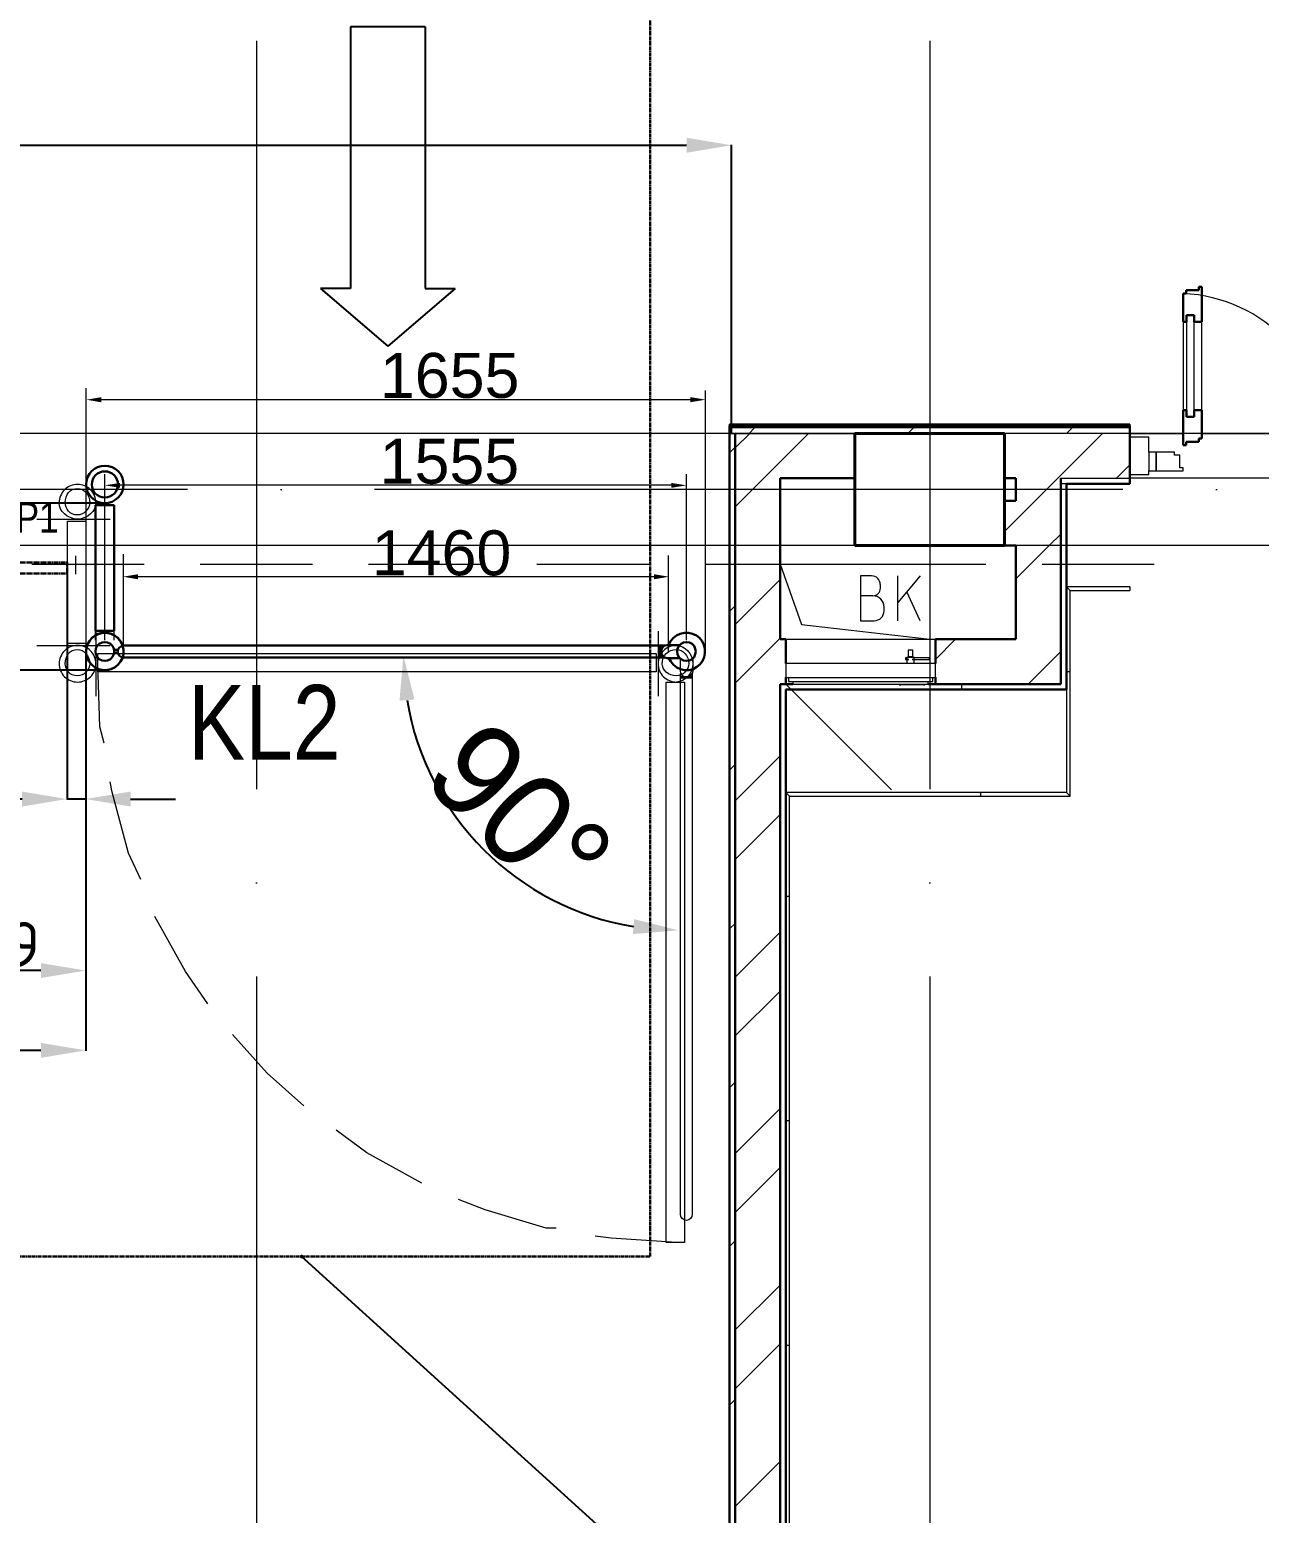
# Model space of a CAD drawing. Header units: millimetres. Extents: x -695119 to 412940, y -249585 to 622758.
# Drawn here: x 13936 to 17223, y 64449 to 68414 of the extents above; entities that cross this region are included whole.
import ezdxf
from ezdxf import colors
from ezdxf.entities.mleader import LeaderData, LeaderLine
from ezdxf.math import Vec2, Vec3

# ---------------------------------------------------------------- set-up
doc = ezdxf.new("R2010")
doc.units = ezdxf.units.MM
for name, pattern in [('ADSK_Линия сетки', [25, 20, -2.5, 0, -2.5]), ('ADSK_Сверху', [450, 300, -150]), ('ADSK_Штриховая_ш3 п1_5', [4.5, 3, -1.5]), ('DASH', [0.75, 0.5, -0.25]), ('DASHED', [19.05, 12.7, -6.35]), ('план Новый корпус (не печатать) 2$0$( Hidden )', [0.375, 0.25, -0.125])]:
    doc.linetypes.add(name, pattern=pattern)
doc.layers.add('_19D-Телекоммуникационные шкафы', color=7, linetype='Continuous')
doc.layers.add('PDF _Текст', color=7, linetype='Continuous')
for name, color, linetype, lineweight in [('PDF _Геометрия', 8, 'Continuous', 9), ('АПС', 255, 'Continuous', 30), ('Витраж', 252, 'Continuous', 9), ('Двери', 8, 'Continuous', 9), ('Линии', 7, 'Continuous', 9), ('Несущие колонны', 252, 'Continuous', 18), ('Оборудование', 8, 'Continuous', 18), ('Ограждение', 8, 'Continuous', 9), ('Оси', 252, 'Continuous', 9), ('Перекрытие', 252, 'Continuous', 18), ('СОУЭ', 116, 'DASHED', 30), ('Стены наружные', 252, 'Continuous', 18), ('Стены штриховка', 7, 'Continuous', 9), ('ТХ Текст', 251, 'Continuous', 0), ('Чертеж', 7, 'Continuous', 30)]:
    doc.layers.add(name, color=color, linetype=linetype, lineweight=lineweight)
doc.layers.add('PDF _Сплошная заливка', color=7, linetype='Continuous', true_color=0xffffff)
doc.layers.add('Двери открывание', color=7, linetype='Continuous', lineweight=9, true_color=0xc0c0c0)
doc.styles.add('Arial Narrow МОЙ', font='ARIALN.TTF', dxfattribs={"height": 2.5})
doc.styles.add('Mipgost_5', font='', dxfattribs={"height": 250})
doc.styles.add('PDF Arial', font='arial.ttf')
doc.styles.get("Standard").update_dxf_attribs({"font": ''})
doc.styles.get('Mipgost_5').set_extended_font_data('Mipgost')
doc.styles.get('Standard').set_extended_font_data('GOST type B')
doc.dimstyles.new('ISO-25', dxfattribs={"dimtxt": 2.5, "dimasz": 2.5, "dimexe": 1.25, "dimexo": 0.625, "dimtad": 1, "dimtxsty": 'Standard', "dimcen": 2.5, "dimadec": 0, "dimazin": 0, "dimtfac": 1, "dimtmove": 0, "dimatfit": 3, "dimfxl": 1, "dimarcsym": 0})
doc.dimstyles.new('ISO-25$0', dxfattribs={"dimtxt": 1.4, "dimasz": 1.2, "dimexe": 1.25, "dimexo": 0.2, "dimgap": 0.2, "dimtad": 1, "dimdec": 1, "dimtxsty": 'Standard', "dimcen": 2.5, "dimadec": 0, "dimazin": 0, "dimtfac": 1, "dimtdec": 1, "dimtmove": 0, "dimatfit": 3, "dimfxl": 1, "dimarcsym": 0})
pattern_1 = [(0, (-32121.8, 98), (0, 600), []), (90, (-32121.8, 98), (-600, 4e-14), [])]

# ---------------------------------------------------------------- blocks, each defined once
blk = doc.blocks.new('1 этаж')
at = {"layer": 'Ограждение', "true_color": 0x636466}
h = blk.add_hatch(dxfattribs=at)
h.set_pattern_fill('FP_26', color=251, style=0, pattern_type=2)
h.set_pattern_definition(pattern_1)
h.paths.add_polyline_path([(-29142.8, -13821.7), (-28072.8, -13821.7), (-28072.8, -13816.7), (-29142.8, -13816.7)])
h = blk.add_hatch(dxfattribs=at)
h.set_pattern_fill('FP_25', color=251, style=0, pattern_type=2)
h.set_pattern_definition(pattern_1)
h.paths.add_polyline_path([(-28232.8, -14811.7), (-28232.8, -14261.7), (-28242.8, -14251.7), (-28242.8, -14801.7)])
h = blk.add_hatch(dxfattribs=at)
h.set_pattern_fill('FP_25', color=251, style=0, pattern_type=2)
h.set_pattern_definition(pattern_1)
h.paths.add_polyline_path([(-28982.8, -14811.7), (-28232.8, -14811.7), (-28242.8, -14801.7), (-28992.8, -14801.7)])
h = blk.add_hatch(dxfattribs=at)
h.set_pattern_fill('FP_25', color=251, style=0, pattern_type=2)
h.set_pattern_definition(pattern_1)
h.paths.add_polyline_path([(-28992.8, -20141.7), (-28982.8, -20141.7), (-28982.8, -20041.7), (-28992.8, -20041.7)])
h.paths.add_polyline_path([(-28992.8, -19961.7), (-28982.8, -19961.7), (-28982.8, -14811.7), (-28992.8, -14801.7), (-28992.8, -19850.1)])
at = {"color": 251, "lineweight": 18, "true_color": 0x636466}
for p, q in [((-29007.8, -14191.7), (-28950.3, -14352.9)), ((-29007.8, -14191.7), (-28607.8, -14191.7)), ((-28607.8, -14191.7), (-28607.8, -14391.7)), ((-28763.4, -14222.5), (-28793.4, -14222.5)), ((-28793.4, -14222.5), (-28793.4, -14342.5)), ((-28633.4, -14222.5), (-28693.4, -14294)), ((-28693.4, -14342.5), (-28693.4, -14222.5)), ((-28740, -14255.8), (-28740, -14245.8)), ((-28633.4, -14342.5), (-28669.3, -14265.3)), ((-28760, -14275.8), (-28793.4, -14275.8)), ((-28730, -14315.8), (-28730, -14305.8)), ((-28950.3, -14352.9), (-28607.8, -14391.7)), ((-28793.4, -14342.5), (-28756.7, -14342.5))]:
    blk.add_line(p, q, dxfattribs=at)
for centre, radius, start, end in [((-28763.4, -14245.8), 23.3, 0, 90), ((-28760, -14255.8), 20, 270, 0), ((-28760, -14305.8), 30, 0, 90), ((-28756.7, -14315.8), 26.7, 270, 0)]:
    blk.add_arc(centre, radius, start, end, dxfattribs=at)
at = {"layer": 'PDF _Геометрия', "color": 251, "true_color": 0x636466}
for p, q in [((-30994.6, -14070.7), (-30798.5, -14070.7)), ((-30891.1, -14168.7), (-30891.1, -14217.7)), ((-30836.6, -14348.4), (-30836.6, -14544.4)), ((-29333.8, -14370.2), (-29333.8, -14544.4)), ((-30994.6, -14408.3), (-30798.5, -14408.3))]:
    blk.add_line(p, q, dxfattribs=at)
at = {"layer": 'PDF _Геометрия', "color": 251, "true_color": 0x636466, "flags": 128}
for points in [[(-30863.9, -14402.9), (-30912.9, -14402.9), (-30912.9, -14076.2), (-30863.9, -14076.2), (-30863.9, -14402.9)], [(-30831.2, -14430.1), (-29339.2, -14430.1), (-29339.2, -14479.1), (-30831.2, -14479.1), (-30831.2, -14430.1)], [(-30814.9, -14669.7), (-30825.8, -14626.1), (-30831.2, -14457.3)], [(-29263, -14506.3), (-29263, -16003.8), (-29312, -16003.8), (-29312, -14506.3), (-29263, -14506.3)], [(-30716.9, -15034.5), (-30749.5, -14963.7), (-30793.1, -14800.4), (-30798.5, -14773.1)], [(-30537.2, -15366.7), (-30597.1, -15279.5), (-30678.7, -15132.5)], [(-30281.2, -15638.9), (-30379.2, -15551.8), (-30471.8, -15448.3)], [(-29965.4, -15845.8), (-30112.4, -15764.2), (-30194.1, -15704.3)], [(-29606, -15965.6), (-29633.3, -15965.6), (-29796.6, -15916.6), (-29867.4, -15889.4)], [(-29284.8, -16003.8), (-29459, -15992.9), (-29502.6, -15987.4)]]:
    blk.add_lwpolyline(points, dxfattribs=at)
at = {"layer": 'PDF _Геометрия', "color": 251, "true_color": 0x636466}
for centre, start, end in [((-30885.9, -14026.9), 89.7603, 180.2397), ((-30885.9, -14026.9), 89.7603, 180.2397), ((-30885.4, -14026.9), 359.7603, 90.2397), ((-30885.4, -14026.9), 359.7603, 90.2397), ((-30885.9, -14457.1), 89.7603, 180.2397), ((-30885.9, -14457.1), 89.7603, 180.2397), ((-30885.4, -14457.1), 359.7603, 90.2397), ((-30885.4, -14457.1), 359.7603, 90.2397), ((-29285, -14457.1), 89.7603, 180.2397), ((-30885.9, -14457.5), 179.7603, 270.2397), ((-30885.9, -14457.5), 179.7603, 270.2397), ((-30885.4, -14457.5), 269.7603, 0.2397), ((-30885.4, -14457.5), 269.7603, 0.2397), ((-29285, -14457.5), 179.7603, 270.2397)]:
    blk.add_arc(centre, 48.8, start, end, dxfattribs=at)
for points in [[(-30918.3, -14027.1), (-30918.3, -14005.4), (-30907.4, -13989), (-30885.7, -13989)], [(-30918.3, -14027.1), (-30918.3, -14005.4), (-30907.4, -13989), (-30885.7, -13989)], [(-30885.7, -13989), (-30869.3, -13989), (-30853, -14005.4), (-30853, -14027.1)], [(-30885.7, -13989), (-30869.3, -13989), (-30853, -14005.4), (-30853, -14027.1)], [(-30885.7, -14070.7), (-30912.9, -14070.7), (-30934.7, -14048.9), (-30934.7, -14027.1)], [(-30885.7, -14070.7), (-30912.9, -14070.7), (-30934.7, -14048.9), (-30934.7, -14027.1)], [(-30885.7, -14059.8), (-30907.4, -14059.8), (-30918.3, -14043.5), (-30918.3, -14027.1)], [(-30885.7, -14059.8), (-30907.4, -14059.8), (-30918.3, -14043.5), (-30918.3, -14027.1)], [(-30836.6, -14027.1), (-30836.6, -14048.9), (-30858.4, -14070.7), (-30885.7, -14070.7)], [(-30853, -14027.1), (-30853, -14043.5), (-30869.3, -14059.8), (-30885.7, -14059.8)], [(-30836.6, -14027.1), (-30836.6, -14048.9), (-30858.4, -14070.7), (-30885.7, -14070.7)], [(-30853, -14027.1), (-30853, -14043.5), (-30869.3, -14059.8), (-30885.7, -14059.8)], [(-30918.3, -14457.3), (-30918.3, -14435.5), (-30907.4, -14419.2), (-30885.7, -14419.2)], [(-30918.3, -14457.3), (-30918.3, -14435.5), (-30907.4, -14419.2), (-30885.7, -14419.2)], [(-30885.7, -14419.2), (-30869.3, -14419.2), (-30853, -14435.5), (-30853, -14457.3)], [(-30885.7, -14419.2), (-30869.3, -14419.2), (-30853, -14435.5), (-30853, -14457.3)], [(-29322.9, -14457.3), (-29322.9, -14435.5), (-29306.5, -14419.2), (-29284.8, -14419.2)], [(-29284.8, -14408.3), (-29263, -14408.3), (-29241.2, -14430.1), (-29241.2, -14457.3)], [(-29284.8, -14419.2), (-29268.4, -14419.2), (-29252.1, -14435.5), (-29252.1, -14457.3)], [(-30885.7, -14490), (-30907.4, -14490), (-30918.3, -14473.7), (-30918.3, -14457.3)], [(-30885.7, -14490), (-30907.4, -14490), (-30918.3, -14473.7), (-30918.3, -14457.3)], [(-30853, -14457.3), (-30853, -14473.7), (-30869.3, -14490), (-30885.7, -14490)], [(-30853, -14457.3), (-30853, -14473.7), (-30869.3, -14490), (-30885.7, -14490)], [(-29284.8, -14490), (-29306.5, -14490), (-29322.9, -14473.7), (-29322.9, -14457.3)], [(-29241.2, -14457.3), (-29241.2, -14484.5), (-29263, -14506.3), (-29284.8, -14506.3)], [(-29252.1, -14457.3), (-29252.1, -14473.7), (-29268.4, -14490), (-29284.8, -14490)]]:
    blk.add_open_spline(points, degree=3, dxfattribs=at)
at = {"layer": 'Витраж', "color": 251, "lineweight": 18, "true_color": 0x636466, "extrusion": (0, 0, -1)}
for p, q in [((-28022.8, -13851.7), (-28072.8, -13851.7)), ((-28072.8, -13851.7), (-28072.8, -13951.7)), ((-28022.8, -13891.7), (-28022.8, -13851.7)), ((-28072.8, -13951.7), (-28022.8, -13951.7)), ((-28022.8, -13951.7), (-28022.8, -13941.7))]:
    blk.add_line(p, q, dxfattribs=at)
at = {"layer": 'Двери', "color": 251, "lineweight": 30, "true_color": 0x636466}
for p, q in [((-27922.8, -13467.7), (-27930.8, -13467.7)), ((-27930.8, -13467.7), (-27930.8, -13543.7)), ((-27888.8, -13458.7), (-27922.8, -13458.7)), ((-27922.8, -13458.7), (-27922.8, -13467.7)), ((-27880.8, -13449.7), (-27888.8, -13449.7)), ((-27888.8, -13449.7), (-27888.8, -13458.7)), ((-27880.8, -13543.7), (-27880.8, -13449.7)), ((-27921.8, -13543.7), (-27930.8, -13543.7)), ((-27921.8, -13525.7), (-27921.8, -13543.7)), ((-27900.8, -13525.7), (-27921.8, -13525.7)), ((-27900.8, -13543.7), (-27900.8, -13525.7)), ((-27880.8, -13543.7), (-27900.8, -13543.7)), ((-27930.8, -13779.7), (-27930.8, -13873.7)), ((-27921.8, -13779.7), (-27930.8, -13779.7)), ((-27921.8, -13797.7), (-27921.8, -13779.7)), ((-27900.8, -13797.7), (-27921.8, -13797.7)), ((-27900.8, -13779.7), (-27900.8, -13797.7)), ((-27880.8, -13779.7), (-27900.8, -13779.7)), ((-27880.8, -13855.7), (-27880.8, -13779.7)), ((-27930.8, -13873.7), (-27922.8, -13873.7)), ((-27922.8, -13873.7), (-27922.8, -13864.7)), ((-27922.8, -13864.7), (-27888.8, -13864.7)), ((-27888.8, -13864.7), (-27888.8, -13855.7)), ((-27888.8, -13855.7), (-27880.8, -13855.7))]:
    blk.add_line(p, q, dxfattribs=at)
at = {"layer": 'Двери', "color": 251, "true_color": 0x636466}
for p, q in [((-27930.8, -13543.7), (-27930.8, -13779.7)), ((-27921.8, -13525.7), (-27921.8, -13797.7)), ((-27900.8, -13525.7), (-27921.8, -13525.7)), ((-27900.8, -13797.7), (-27900.8, -13525.7)), ((-27880.8, -13779.7), (-27880.8, -13543.7)), ((-27921.8, -13797.7), (-27900.8, -13797.7)), ((-28022.8, -13891.7), (-28022.8, -13941.7)), ((-28002.8, -13891.7), (-28022.8, -13891.7)), ((-28002.8, -13941.7), (-28002.8, -13891.7)), ((-27953.8, -13891.7), (-28002.8, -13891.7)), ((-28002.8, -13891.7), (-28002.8, -13941.7)), ((-27953.8, -13899.7), (-27953.8, -13891.7)), ((-27939.8, -13899.7), (-27953.8, -13899.7)), ((-27939.8, -13933.7), (-27939.8, -13899.7)), ((-28022.8, -13941.7), (-28002.8, -13941.7)), ((-28002.8, -13941.7), (-27930.8, -13941.7)), ((-27930.8, -13933.7), (-27939.8, -13933.7)), ((-27930.8, -13941.7), (-27930.8, -13933.7))]:
    blk.add_line(p, q, dxfattribs=at)
at = {"layer": 'Двери открывание', "color": 251, "true_color": 0x636466}
blk.add_arc((-27948.8, -13873.7), 406, 0, 87.459, dxfattribs=at)
at = {"layer": 'Линии', "color": 251, "linetype": 'ADSK_Сверху', "ltscale": 100, "true_color": 0x636466}
for p, q in [((-15052.8, -13841.7), (-48262.8, -13841.7)), ((-15052.8, -14141.7), (-48262.8, -14141.7))]:
    blk.add_line(p, q, dxfattribs=at)
at = {"layer": 'Линии', "color": 251, "linetype": 'ADSK_Штриховая_ш3 п1_5', "ltscale": 100, "true_color": 0x636466}
blk.add_line((-40457.8, -14191.7), (-27897.8, -14191.7), dxfattribs=at)
at = {"layer": 'Несущие колонны', "color": 251, "lineweight": 40, "true_color": 0x636466}
for p, q in [((-28807.8, -13841.7), (-28407.8, -13841.7)), ((-28807.8, -14141.7), (-28807.8, -13841.7)), ((-28407.8, -13841.7), (-28807.8, -13841.7)), ((-28407.8, -13841.7), (-28407.8, -14141.7)), ((-28807.8, -13961.7), (-28807.8, -14141.7)), ((-28407.8, -14141.7), (-28407.8, -13961.7)), ((-28407.8, -14141.7), (-28807.8, -14141.7)), ((-28807.8, -14141.7), (-28407.8, -14141.7))]:
    blk.add_line(p, q, dxfattribs=at)
at = {"layer": 'Несущие колонны', "color": 251, "true_color": 0x636466}
for p, q in [((-28807.8, -13841.7), (-28807.8, -13961.7)), ((-28407.8, -13961.7), (-28407.8, -13841.7))]:
    blk.add_line(p, q, dxfattribs=at)
at = {"layer": 'Оборудование', "color": 251, "true_color": 0x636466}
for p, q in [((-28665.4, -14421.4), (-28665.4, -14438.9)), ((-28653.2, -14421.4), (-28665.4, -14421.4)), ((-28653.2, -14438.9), (-28653.2, -14421.4)), ((-28992.8, -14456.7), (-28992.8, -14493.1)), ((-28592.8, -14456.7), (-28992.8, -14456.7)), ((-28664.1, -14441.4), (-28672.4, -14441.4)), ((-28672.4, -14441.4), (-28672.4, -14446.4)), ((-28672.4, -14446.4), (-28664.1, -14446.4)), ((-28669, -14440.8), (-28669, -14456.7)), ((-28649.7, -14440.8), (-28669, -14440.8)), ((-28665.4, -14438.9), (-28667.4, -14440.8)), ((-28653.2, -14438.9), (-28665.4, -14438.9)), ((-28608.7, -14441.4), (-28654.5, -14441.4)), ((-28654.5, -14446.4), (-28608.7, -14446.4)), ((-28651.2, -14440.8), (-28653.2, -14438.9)), ((-28649.7, -14456.7), (-28649.7, -14440.8)), ((-28608.7, -14446.4), (-28608.7, -14441.4)), ((-28592.8, -14493.1), (-28592.8, -14456.7)), ((-28992.8, -14511.7), (-28710, -14794.6)), ((-28991.9, -14494), (-28593.7, -14494)), ((-28985.8, -14494), (-28985.8, -14503.8)), ((-28984.8, -14504.7), (-28600.8, -14504.7)), ((-28973.8, -14506.3), (-28973.8, -14511.7)), ((-28973.8, -14511.7), (-28611.8, -14511.7)), ((-28689.3, -14511.7), (-28689.3, -14513.7)), ((-28620.8, -14513.7), (-28620.8, -14511.7)), ((-28611.8, -14511.7), (-28611.8, -14506.3)), ((-28599.8, -14503.8), (-28599.8, -14494)), ((-28689.3, -14513.7), (-28685.3, -14513.7)), ((-28624.8, -14513.7), (-28685.3, -14513.7)), ((-28624.8, -14513.7), (-28620.8, -14513.7))]:
    blk.add_line(p, q, dxfattribs=at)
for points, knots in [([(-28992.8, -14493.1), (-28992.8, -14493.2), (-28992.8, -14493.4), (-28992.7, -14493.6), (-28992.5, -14493.8), (-28992.4, -14493.9), (-28992.2, -14494), (-28992.1, -14494), (-28992, -14494), (-28991.9, -14494)], [-1, -1, -1, -1, -0.833333, -0.666667, -0.5, -0.333333, -0.25, -0.166667, 0, 0, 0, 0]), ([(-28985.8, -14503.8), (-28985.8, -14503.9), (-28985.8, -14504), (-28985.7, -14504.2), (-28985.6, -14504.4), (-28985.4, -14504.5), (-28985.3, -14504.6), (-28985.2, -14504.7), (-28985.1, -14504.7), (-28984.9, -14504.7), (-28984.8, -14504.7)], [-1, -1, -1, -1, -0.833333, -0.666667, -0.541667, -0.416667, -0.333333, -0.25, -0.166667, 0, 0, 0, 0]), ([(-28975.3, -14504.7), (-28975.2, -14504.7), (-28975, -14504.8), (-28974.7, -14504.8), (-28974.6, -14504.9), (-28974.4, -14505), (-28974.2, -14505.2), (-28974.1, -14505.3), (-28974, -14505.5), (-28973.9, -14505.7), (-28973.8, -14505.9), (-28973.8, -14506.1), (-28973.8, -14506.3)], [-1, -1, -1, -1, -0.833333, -0.75, -0.666667, -0.583333, -0.5, -0.416667, -0.333333, -0.25, -0.166667, 0, 0, 0, 0]), ([(-28611.8, -14506.3), (-28611.8, -14506.1), (-28611.8, -14505.9), (-28611.7, -14505.7), (-28611.6, -14505.5), (-28611.5, -14505.3), (-28611.4, -14505.2), (-28611.2, -14505), (-28611, -14504.9), (-28610.9, -14504.8), (-28610.6, -14504.8), (-28610.4, -14504.7), (-28610.3, -14504.7)], [0, 0, 0, 0, 0.166667, 0.25, 0.333333, 0.416667, 0.5, 0.583333, 0.666667, 0.75, 0.833333, 1, 1, 1, 1]), ([(-28600.8, -14504.7), (-28600.7, -14504.7), (-28600.5, -14504.7), (-28600.4, -14504.7), (-28600.3, -14504.6), (-28600.2, -14504.5), (-28600, -14504.4), (-28599.9, -14504.2), (-28599.8, -14504), (-28599.8, -14503.9), (-28599.8, -14503.8)], [0, 0, 0, 0, 0.166667, 0.25, 0.333333, 0.416667, 0.541667, 0.666667, 0.833333, 1, 1, 1, 1]), ([(-28593.7, -14494), (-28593.6, -14494), (-28593.5, -14494), (-28593.4, -14494), (-28593.2, -14493.9), (-28593.1, -14493.8), (-28592.9, -14493.6), (-28592.8, -14493.4), (-28592.8, -14493.2), (-28592.8, -14493.1)], [0, 0, 0, 0, 0.166667, 0.25, 0.333333, 0.5, 0.666667, 0.833333, 1, 1, 1, 1])]:
    blk.add_open_spline(points, degree=3, knots=knots, dxfattribs=at)
at = {"layer": 'Ограждение', "color": 251, "true_color": 0x636466}
for p, q in [((-29142.8, -13821.7), (-29142.8, -13816.7)), ((-28072.8, -13816.7), (-29142.8, -13816.7)), ((-28072.8, -13816.7), (-28072.8, -13821.7)), ((-28072.8, -14251.7), (-28242.8, -14251.7)), ((-28242.8, -14251.7), (-28232.8, -14261.7)), ((-28232.8, -14261.7), (-28072.8, -14261.7)), ((-28232.8, -14811.7), (-28232.8, -14261.7)), ((-28072.8, -14251.7), (-28072.8, -14261.7)), ((-28242.8, -14526.7), (-28242.8, -14801.7)), ((-28242.8, -14801.7), (-28992.8, -14801.7)), ((-28992.8, -14801.7), (-28982.8, -14811.7)), ((-28982.8, -14811.7), (-28232.8, -14811.7)), ((-28982.8, -19961.7), (-28982.8, -14811.7)), ((-28242.8, -14801.7), (-28232.8, -14811.7))]:
    blk.add_line(p, q, dxfattribs=at)
at = {"layer": 'Оси', "color": 251, "linetype": 'ADSK_Линия сетки', "ltscale": 100, "true_color": 0x636466}
for p, q in [((-30407.8, 32208.9), (-30407.8, -33767.9)), ((-28607.8, 32208.9), (-28607.8, -33767.9)), ((4409.5, -13991.7), (-72530.1, -13991.7))]:
    blk.add_line(p, q, dxfattribs=at)
at = {"layer": 'Перекрытие', "color": 251, "ltscale": 100, "true_color": 0x636466}
for p, q in [((-29007.8, -14191.7), (-28607.8, -14191.7)), ((-28607.8, -14191.7), (-28607.8, -14391.7))]:
    blk.add_line(p, q, dxfattribs=at)
at = {"layer": 'Стены наружные', "color": 251, "lineweight": 30, "true_color": 0x636466}
for p, q in [((-29142.8, -13821.7), (-29142.8, -20126.7)), ((-28072.8, -13821.7), (-29142.8, -13821.7)), ((-28072.8, -13976.7), (-28072.8, -13821.7)), ((-29127.8, -20141.7), (-29127.8, -13841.7)), ((-28807.8, -13841.7), (-28407.8, -13841.7)), ((-29007.8, -13961.7), (-28807.8, -13961.7)), ((-29007.8, -14391.7), (-29007.8, -13961.7)), ((-28407.8, -13961.7), (-28377.8, -13961.7)), ((-28377.8, -13961.7), (-28377.8, -14021.7)), ((-28257.8, -13961.7), (-28257.8, -14511.7)), ((-28242.8, -13976.7), (-28072.8, -13976.7)), ((-28242.8, -14526.7), (-28242.8, -13976.7)), ((-28377.8, -14021.7), (-28407.8, -14021.7)), ((-28407.8, -14021.7), (-28407.8, -14141.7)), ((-28407.8, -14141.7), (-28377.8, -14141.7)), ((-28377.8, -14141.7), (-28377.8, -14391.7)), ((-28992.8, -14391.7), (-29007.8, -14391.7)), ((-28992.8, -14456.7), (-28992.8, -14391.7)), ((-28377.8, -14391.7), (-28592.8, -14391.7)), ((-28592.8, -14391.7), (-28592.8, -14456.7)), ((-29007.8, -19966.7), (-29007.8, -14511.7)), ((-28973.8, -14511.7), (-29007.8, -14511.7)), ((-28992.8, -14511.7), (-28992.8, -14493.4)), ((-28257.8, -14511.7), (-28611.8, -14511.7)), ((-28592.8, -14493.4), (-28592.8, -14511.7)), ((-28992.8, -19961.7), (-28992.8, -14526.7)), ((-28992.8, -14526.7), (-28242.8, -14526.7))]:
    blk.add_line(p, q, dxfattribs=at)
at = {"layer": 'Стены наружные', "color": 251, "linetype": 'Continuous', "lineweight": 9, "true_color": 0x636466}
for p, q in [((-29142.8, -13822.8), (-29141.7, -13821.7)), ((-29091, -13841.7), (-29076, -13826.7)), ((-29076, -13826.7), (-29071, -13821.7)), ((-29005.3, -13826.7), (-29000.3, -13821.7)), ((-28934.6, -13826.7), (-28929.6, -13821.7)), ((-28863.9, -13826.7), (-28858.9, -13821.7)), ((-28793.1, -13826.7), (-28788.1, -13821.7)), ((-28722.4, -13826.7), (-28717.4, -13821.7)), ((-28666.7, -13841.7), (-28651.7, -13826.7)), ((-28651.7, -13826.7), (-28646.7, -13821.7)), ((-28581, -13826.7), (-28576, -13821.7)), ((-28510.3, -13826.7), (-28505.3, -13821.7)), ((-28439.6, -13826.7), (-28434.6, -13821.7)), ((-28368.9, -13826.7), (-28363.9, -13821.7)), ((-28298.2, -13826.7), (-28293.2, -13821.7)), ((-28242.5, -13841.7), (-28227.5, -13826.7)), ((-28227.5, -13826.7), (-28222.5, -13821.7)), ((-28156.8, -13826.7), (-28151.8, -13821.7)), ((-28086, -13826.7), (-28081, -13821.7)), ((-29127.8, -13880.7), (-29088.9, -13841.7)), ((-29051.7, -13961.7), (-28931.7, -13841.7)), ((-28265.9, -13961.7), (-28145.9, -13841.7)), ((-29142.8, -13893.5), (-29127.8, -13878.5)), ((-28108.8, -13961.7), (-28072.8, -13925.7)), ((-29127.8, -14037.8), (-29051.7, -13961.7)), ((-28325.9, -14021.7), (-28265.9, -13961.7)), ((-28407.8, -14103.6), (-28325.9, -14021.7)), ((-28288.8, -14141.7), (-28257.8, -14110.7)), ((-28377.8, -14230.7), (-28288.8, -14141.7)), ((-29127.8, -14352.1), (-29007.8, -14232.1)), ((-29142.8, -14317.8), (-29127.8, -14302.8)), ((-29127.8, -14509.3), (-29007.8, -14389.3)), ((-28592.8, -14445.7), (-28538.8, -14391.7)), ((-28344.5, -14511.7), (-28257.8, -14425.1)), ((-28521.8, -14526.7), (-28521.8, -14511.7)), ((-29127.8, -14823.6), (-29007.8, -14703.6)), ((-29142.8, -14742.1), (-29127.8, -14727.1)), ((-29127.8, -14980.7), (-29007.8, -14860.7)), ((-29142.8, -15166.3), (-29127.8, -15151.3)), ((-29127.8, -15295.1), (-29007.8, -15175.1)), ((-29127.8, -15452.2), (-29007.8, -15332.2)), ((-29142.8, -15590.6), (-29127.8, -15575.6)), ((-29127.8, -15766.5), (-29007.8, -15646.5)), ((-29127.8, -15923.7), (-29007.8, -15803.7)), ((-29142.8, -16014.9), (-29127.8, -15999.9)), ((-29127.8, -16238), (-29007.8, -16118)), ((-29127.8, -16395.1), (-29007.8, -16275.1)), ((-29142.8, -16439.1), (-29127.8, -16424.1)), ((-29127.8, -16709.4), (-29007.8, -16589.4))]:
    blk.add_line(p, q, dxfattribs=at)
at = {"layer": 'Стены наружные', "color": 251, "true_color": 0x636466}
for p, q in [((-28807.8, -13961.7), (-28807.8, -13841.7)), ((-28407.8, -13841.7), (-28407.8, -13961.7)), ((-28072.8, -13841.7), (-27930.8, -13841.7)), ((-27880.8, -13841.7), (-26664.8, -13841.7)), ((-23032.8, -13961.7), (-28072.8, -13961.7)), ((-28992.8, -14391.7), (-28592.8, -14391.7))]:
    blk.add_line(p, q, dxfattribs=at)
at = {"layer": 'Стены штриховка', "color": 251, "true_color": 0x636466}
for p, q in [((-28072.8, -13826.7), (-29142.8, -13826.7)), ((-29142.8, -13841.7), (-28807.8, -13841.7)), ((-28072.8, -13841.7), (-28407.8, -13841.7)), ((-28257.8, -13961.7), (-28072.8, -13961.7)), ((-28242.8, -13976.7), (-28257.8, -13976.7))]:
    blk.add_line(p, q, dxfattribs=at)
blk = doc.blocks.new('*D67')
at = {"color": 0, "linetype": 'ByBlock', "lineweight": -2, "transparency": 16777216}
for p, q in [((13798.9, 67148.7), (13798.9, 67573.7)), ((14137.1, 67148.7), (13797.6, 67148.7)), ((13798.9, 66822.3), (13798.9, 67028.7)), ((14137.1, 66702.3), (13797.6, 66702.3))]:
    blk.add_line(p, q, dxfattribs=at)
at = {"color": 0, "linetype": 'ByBlock', "transparency": 16777216}
for points in [[(13778.9, 67028.7), (13818.9, 67028.7), (13798.9, 67148.7)], [(13778.9, 66822.3), (13818.9, 66822.3), (13798.9, 66702.3)]]:
    blk.add_solid(points, dxfattribs=at)
at = {"layer": 'Defpoints', "color": 0, "linetype": 'ByBlock', "transparency": 16777216}
for p in [(14137.7, 67148.7), (13798.9, 66702.3), (14137.7, 66702.3)]:
    blk.add_point(p, dxfattribs=at)
at = {"color": 0, "linetype": 'ByBlock', "lineweight": 15, "transparency": 16777216, "insert": (13728.9, 67438.7), "char_height": 120, "attachment_point": 5, "rotation": 90}
blk.add_mtext('446', dxfattribs=at)
blk = doc.blocks.new('план Новый корпус (не печатать) 2$0$_Dot')
at = {"color": 251, "linetype": 'ByBlock', "lineweight": -2}
blk.add_line((-0.5, 0), (-1, 0), dxfattribs=at)
at = {"color": 251, "linetype": 'ByBlock', "const_width": 0.5}
blk.add_lwpolyline([(-0.25, 0, 1), (0.25, 0, 1)], format="xyb", close=True, dxfattribs=at)
blk = doc.blocks.new('кркеркуеркер')
for p, q in [((-100, 853.5), (100, 853.5)), ((-100, 853.5), (-100, 153.5)), ((100, 853.5), (100, 153.5)), ((-100, 153.5), (-180, 153.5)), ((-180, 153.5), (0, 0)), ((180, 153.5), (0, 0)), ((100, 153.5), (180, 153.5))]:
    blk.add_line(p, q)
blk = doc.blocks.new('*D59')
at = {"color": 0, "linetype": 'ByBlock', "lineweight": -2, "transparency": 16777216}
for p, q in [((13587.4, 66762.9), (13587.4, 65898.3)), ((14086.4, 66750.7), (14086.4, 65898.3)), ((13966.4, 65899.5), (13707.4, 65899.5))]:
    blk.add_line(p, q, dxfattribs=at)
at = {"color": 0, "linetype": 'ByBlock', "transparency": 16777216}
for points in [[(13707.4, 65919.5), (13707.4, 65879.5), (13587.4, 65899.5)], [(13966.4, 65919.5), (13966.4, 65879.5), (14086.4, 65899.5)]]:
    blk.add_solid(points, dxfattribs=at)
at = {"layer": 'Defpoints', "color": 0, "linetype": 'ByBlock', "transparency": 16777216}
for p in [(13587.4, 66763.6), (14086.4, 66751.3), (13587.4, 65899.5)]:
    blk.add_point(p, dxfattribs=at)
at = {"color": 0, "linetype": 'ByBlock', "lineweight": 15, "transparency": 16777216, "insert": (13836.9, 65969.5), "char_height": 120, "attachment_point": 5}
blk.add_mtext('499', dxfattribs=at)
blk = doc.blocks.new('*D61')
at = {"color": 0, "linetype": 'ByBlock', "lineweight": -2, "transparency": 16777216}
for p, q in [((13294.4, 66735.4), (13294.4, 65684.9)), ((14086.4, 65990.8), (14086.4, 65684.9)), ((13966.4, 65686.2), (13414.4, 65686.2))]:
    blk.add_line(p, q, dxfattribs=at)
at = {"color": 0, "linetype": 'ByBlock', "transparency": 16777216}
for points in [[(13414.4, 65706.2), (13414.4, 65666.2), (13294.4, 65686.2)], [(13966.4, 65706.2), (13966.4, 65666.2), (14086.4, 65686.2)]]:
    blk.add_solid(points, dxfattribs=at)
at = {"layer": 'Defpoints', "color": 0, "linetype": 'ByBlock', "transparency": 16777216}
for p in [(13294.4, 66736), (14086.4, 65991.4), (13294.4, 65686.2)]:
    blk.add_point(p, dxfattribs=at)
at = {"color": 0, "linetype": 'ByBlock', "lineweight": 15, "transparency": 16777216, "insert": (13690.4, 65756.2), "char_height": 120, "attachment_point": 5}
blk.add_mtext('792', dxfattribs=at)
blk = doc.blocks.new('*D63')
at = {"color": 0, "linetype": 'ByBlock', "lineweight": -2, "transparency": 16777216}
for p, q in [((14036.4, 66960.2), (14036.4, 66356.7)), ((14086.4, 66750.7), (14086.4, 66356.7)), ((13916.4, 66357.9), (13615.1, 66357.9)), ((14086.4, 66357.9), (14036.4, 66357.9)), ((14206.4, 66357.9), (14326.4, 66357.9))]:
    blk.add_line(p, q, dxfattribs=at)
at = {"color": 0, "linetype": 'ByBlock', "transparency": 16777216}
for points in [[(13916.4, 66377.9), (13916.4, 66337.9), (14036.4, 66357.9)], [(14206.4, 66377.9), (14206.4, 66337.9), (14086.4, 66357.9)]]:
    blk.add_solid(points, dxfattribs=at)
at = {"layer": 'Defpoints', "color": 0, "linetype": 'ByBlock', "transparency": 16777216}
for p in [(14036.4, 66960.9), (14086.4, 66751.3), (14036.4, 66357.9)]:
    blk.add_point(p, dxfattribs=at)
at = {"color": 0, "linetype": 'ByBlock', "lineweight": 15, "transparency": 16777216, "insert": (13696.4, 66427.9), "char_height": 120, "attachment_point": 5}
blk.add_mtext('50', dxfattribs=at)
blk = doc.blocks.new('*D65')
at = {"color": 0, "linetype": 'ByBlock', "lineweight": -2, "transparency": 16777216}
blk.add_arc((15670.1, 66742), 734.9, 189.366, 260.634, dxfattribs=at)
at = {"color": 0, "linetype": 'ByBlock', "transparency": 16777216}
for points in [[(14925, 66620.8), (14964.9, 66624.1), (14935.2, 66742)], [(15552.1, 66036.8), (15548.8, 65997), (15670.1, 66007.1)]]:
    blk.add_solid(points, dxfattribs=at)
at = {"layer": 'Defpoints', "color": 0, "linetype": 'ByBlock', "transparency": 16777216}
for p in [(14181.5, 66742), (15618.3, 66742), (15670.1, 66691), (15033.6, 66374.6), (15670.1, 65254.1)]:
    blk.add_point(p, dxfattribs=at)
at = {"color": 0, "linetype": 'ByBlock', "lineweight": 9, "transparency": 16777216, "insert": (15245.9, 66317.8), "char_height": 250, "attachment_point": 5, "rotation": 315, "style": 'Mipgost_5'}
blk.add_mtext('90°', dxfattribs=at)
blk = doc.blocks.new('*D1116')
at = {"layer": 'Defpoints', "color": 0, "transparency": 16777216}
for p in [(15812.3, 68105.3), (10442.3, 67335.2), (15812.3, 67335.2)]:
    blk.add_point(p, dxfattribs=at)
at = {"layer": 'PDF _Геометрия', "color": 0, "lineweight": -2, "transparency": 16777216}
for p, q in [((10442.3, 67335.8), (10442.3, 68106.5)), ((10562.3, 68105.3), (15692.3, 68105.3)), ((15812.3, 67335.8), (15812.3, 68106.5))]:
    blk.add_line(p, q, dxfattribs=at)
at = {"layer": 'PDF _Геометрия', "color": 0, "transparency": 16777216}
for points in [[(10562.3, 68125.3), (10562.3, 68085.3), (10442.3, 68105.3)], [(15692.3, 68125.3), (15692.3, 68085.3), (15812.3, 68105.3)]]:
    blk.add_solid(points, dxfattribs=at)
at = {"layer": 'PDF _Геометрия', "color": 0, "lineweight": 20, "transparency": 16777216, "insert": (13127.3, 68175.4), "char_height": 120, "attachment_point": 5}
blk.add_mtext('5370', dxfattribs=at)

msp = doc.modelspace()

# ---------------------------------------------------------------- hatches: boundary and pattern name
at = {"lineweight": 30}
for points in [[(14040.632, 66734.504), (14039.953, 66734.504), (14039.953, 66733.825), (14040.632, 66733.825)], [(14040.53, 66769.8), (14041.209, 66769.8), (14041.209, 66769.121), (14040.53, 66769.121)], [(14162.583, 66752.152), (14161.904, 66752.152), (14161.904, 66751.473), (14162.583, 66751.473)], [(14171.407, 66752.152), (14170.728, 66752.152), (14170.728, 66751.473), (14171.407, 66751.473)], [(14184.304, 66769.8), (14183.625, 66769.8), (14183.625, 66769.121), (14184.304, 66769.121)], [(14184.202, 66734.504), (14184.881, 66734.504), (14184.881, 66733.825), (14184.202, 66733.825)], [(15624.681, 66767.764), (15624.002, 66767.764), (15624.002, 66767.085), (15624.681, 66767.085)], [(15645.045, 66734.504), (15644.366, 66734.504), (15644.366, 66733.825), (15645.045, 66733.825)], [(15674.232, 66734.504), (15673.553, 66734.504), (15673.553, 66733.825), (15674.232, 66733.825)], [(15716.996, 66752.152), (15716.317, 66752.152), (15716.317, 66751.473), (15716.996, 66751.473)], [(15716.996, 66752.152), (15716.317, 66752.152), (15716.317, 66751.473), (15716.996, 66751.473)], [(15738.717, 66769.8), (15738.038, 66769.8), (15738.038, 66769.121), (15738.717, 66769.121)], [(14120.396, 66705.316), (14121.075, 66705.316), (14121.075, 66704.637), (14120.396, 66704.637)], [(14154.437, 66705.316), (14153.759, 66705.316), (14153.759, 66704.637), (14154.437, 66704.637)]]:
    msp.add_hatch(color=7, dxfattribs=at).paths.add_polyline_path(points)
at = {"lineweight": 9}
msp.add_hatch(color=7, dxfattribs=at).paths.add_polyline_path([(15676.453, 66685.143), (15676.453, 66684.464), (15677.131, 66684.464), (15677.131, 66685.143)])
at = {"layer": 'PDF _Сплошная заливка', "transparency": 33554559}
for points in [[(14127.88, 67418.354), (14127.88, 67431.93), (14087.79, 67425.142), (14087.79, 67425.142)], [(15702.699, 67432.039), (15702.699, 67418.464), (15742.79, 67425.252), (15742.79, 67425.252)], [(14177.516, 67189.677), (14177.516, 67202.574), (14137.425, 67196.465), (14137.425, 67196.465)], [(15651.705, 67202.574), (15651.705, 67189.677), (15691.838, 67196.465), (15691.838, 67196.465)], [(14226.025, 66945.266), (14226.025, 66958.841), (14185.935, 66952.053), (14185.935, 66952.053)], [(15605.142, 66958.841), (15605.142, 66945.266), (15645.275, 66952.053), (15645.275, 66952.053)]]:
    msp.add_hatch(color=7, dxfattribs=at).paths.add_polyline_path(points)

# ---------------------------------------------------------------- linework, layer by layer
at = {"color": 7, "lineweight": 30}
for p, q in [((14112.425, 67143.53), (14162.425, 67143.53)), ((14112.425, 66807.147), (14112.425, 67143.53)), ((14162.425, 67143.53), (14162.425, 66807.147)), ((14162.425, 66807.147), (14112.425, 66807.147))]:
    msp.add_line(p, q, dxfattribs=at)
for points in [[(14184.304, 66736.031), (14179.552, 66725.849), (14172.765, 66717.704), (14164.619, 66710.237), (14154.395, 66705.443), (14143.534, 66702.728), (14132.674, 66702.728), (14121.771, 66704.764), (14111.589, 66709.558), (14102.765, 66716.346), (14095.298, 66725.17), (14090.505, 66734.673), (14087.79, 66745.534), (14087.79, 66757.073), (14089.826, 66767.934), (14094.62, 66778.158), (14101.408, 66786.982), (14110.232, 66794.449), (14119.735, 66799.2), (14130.637, 66801.915), (14142.177, 66801.915), (14153.037, 66799.879), (14163.261, 66795.127), (14172.086, 66788.34), (14178.874, 66780.194), (14184.304, 66770.012), (14184.982, 66767.934)], [(14090.53, 66736.031), (14095.281, 66725.849), (14102.069, 66717.704), (14110.215, 66710.237), (14120.439, 66705.443), (14131.299, 66702.728), (14142.16, 66702.728), (14153.063, 66704.764), (14163.245, 66709.558), (14172.069, 66716.346), (14179.535, 66725.17), (14184.329, 66734.673), (14187.044, 66745.534), (14187.044, 66757.073), (14185.008, 66767.934), (14180.214, 66778.158), (14173.426, 66786.982), (14164.602, 66794.449), (14155.099, 66799.2), (14144.196, 66801.915), (14132.657, 66801.915), (14121.796, 66799.879), (14111.572, 66795.127), (14102.748, 66788.34), (14095.96, 66780.194), (14090.53, 66770.012), (14089.851, 66767.934)], [(15644.917, 66769.334), (15649.669, 66779.515), (15657.178, 66788.34), (15665.323, 66795.127), (15675.505, 66799.879), (15686.366, 66801.915), (15697.269, 66801.915), (15708.129, 66799.879), (15718.311, 66795.127), (15726.499, 66788.34), (15733.965, 66779.515), (15738.717, 66770.012), (15741.432, 66759.11), (15741.432, 66747.57), (15739.395, 66736.71), (15734.644, 66726.528), (15727.856, 66717.704), (15719.711, 66710.916), (15709.487, 66705.443), (15698.626, 66702.728), (15687.087, 66702.728), (15676.184, 66704.764), (15666.002, 66709.558), (15657.178, 66716.346), (15650.348, 66725.17), (15644.917, 66734.673)], [(14161.904, 66756.394), (14171.407, 66756.394)], [(14171.407, 66748.928), (14161.904, 66748.928)], [(15621.118, 66767.934), (15621.118, 66736.031)], [(15674.147, 66769.334), (15640.166, 66769.334), (15634.057, 66768.655), (15629.305, 66764.54), (15625.911, 66759.788), (15624.554, 66753.679), (15624.554, 66750.285), (15625.911, 66744.176), (15629.305, 66739.425), (15634.057, 66736.031), (15640.166, 66734.673), (15674.147, 66734.673)], [(15624.554, 66767.934), (15633.378, 66767.934)], [(15624.554, 66736.031), (15633.378, 66736.031)]]:
    msp.add_lwpolyline(points, dxfattribs=at)
for points in [[(14112.251, 66752.322), (14113.609, 66744.855), (14117.045, 66738.067), (14122.475, 66731.958), (14129.942, 66728.564), (14137.408, 66727.207), (14144.875, 66728.564), (14152.384, 66731.958), (14157.814, 66738.067), (14161.208, 66744.855), (14162.566, 66752.322), (14161.208, 66760.467), (14157.814, 66767.255), (14152.384, 66772.728), (14144.875, 66776.122), (14137.408, 66777.479), (14129.942, 66776.122), (14122.475, 66772.728), (14117.045, 66767.255), (14113.609, 66760.467)], [(14162.583, 66752.322), (14161.225, 66744.855), (14157.789, 66738.067), (14152.359, 66731.958), (14144.892, 66728.564), (14137.425, 66727.207), (14129.959, 66728.564), (14122.45, 66731.958), (14117.02, 66738.067), (14113.626, 66744.855), (14112.268, 66752.322), (14113.626, 66760.467), (14117.02, 66767.255), (14122.45, 66772.728), (14129.959, 66776.122), (14137.425, 66777.479), (14144.892, 66776.122), (14152.359, 66772.728), (14157.789, 66767.255), (14161.225, 66760.467)], [(15716.953, 66752.322), (15715.596, 66744.855), (15712.202, 66737.388), (15706.771, 66731.958), (15699.984, 66728.564), (15691.838, 66727.207), (15684.329, 66728.564), (15677.541, 66731.958), (15671.432, 66737.388), (15668.038, 66744.855), (15666.681, 66752.322), (15668.038, 66759.788), (15671.432, 66767.255), (15677.541, 66772.728), (15684.329, 66776.122), (15691.838, 66777.479), (15699.984, 66776.122), (15706.771, 66772.728), (15712.202, 66767.255), (15715.596, 66759.788)], [(15716.953, 66752.322), (15715.596, 66744.855), (15712.202, 66737.388), (15706.771, 66731.958), (15699.984, 66728.564), (15691.838, 66727.207), (15684.329, 66728.564), (15677.541, 66731.958), (15671.432, 66737.388), (15668.038, 66744.855), (15666.681, 66752.322), (15668.038, 66759.788), (15671.432, 66767.255), (15677.541, 66772.728), (15684.329, 66776.122), (15691.838, 66777.479), (15699.984, 66776.122), (15706.771, 66772.728), (15712.202, 66767.255), (15715.596, 66759.788)], [(15624.554, 66767.934), (14187.698, 66767.934), (14181.589, 66766.576), (14176.158, 66763.182), (14172.765, 66758.431), (14171.407, 66752.322), (14172.765, 66746.213), (14176.158, 66740.782), (14181.589, 66737.388), (14187.698, 66736.031), (15624.554, 66736.031)]]:
    msp.add_lwpolyline(points, close=True, dxfattribs=at)
at = {"color": 7, "lineweight": 9}
for points in [[(15674.883, 66734.609), (15674.883, 66700.627), (15675.562, 66694.518), (15679.677, 66689.767), (15684.428, 66686.373), (15690.537, 66685.015), (15693.931, 66685.015), (15700.04, 66686.373), (15704.792, 66689.767), (15708.186, 66694.518), (15709.543, 66700.627), (15709.543, 66734.609)], [(15676.283, 66685.015), (15676.283, 66693.839)], [(15676.283, 66681.579), (15708.186, 66681.579)], [(15708.186, 66685.015), (15708.186, 66693.839)]]:
    msp.add_lwpolyline(points, dxfattribs=at)
msp.add_lwpolyline([(15707.472, 66685.015), (15707.472, 65248.159), (15706.115, 65242.05), (15702.721, 65236.62), (15697.97, 65233.226), (15691.86, 65231.868), (15685.751, 65233.226), (15680.321, 65236.62), (15676.927, 65242.05), (15675.57, 65248.159), (15675.57, 66685.015)], close=True, dxfattribs=at)
at = {"color": 0, "linetype": 'ByBlock', "lineweight": 9}
msp.add_lwpolyline([(14085.701, 65910.993), (14085.701, 65688.444)], dxfattribs=at)
at = {"color": 7, "lineweight": 30}
for radius in [50, 35]:
    msp.add_circle((14137.425, 67198.722), radius, dxfattribs=at)
at = {"layer": 'PDF _Геометрия', "lineweight": 20}
for points in [[(14087.79, 66757.073), (14087.79, 67455.596)], [(15742.79, 66751.304), (15742.79, 67449.826)], [(15702.699, 67425.252), (14120.826, 67425.252)], [(14137.408, 66782.231), (14137.408, 67226.374)], [(14137.425, 66782.231), (14137.425, 67226.374)], [(15691.838, 66782.231), (15691.838, 67226.374)], [(15651.705, 67196.465), (14177.516, 67196.465)], [(14187.044, 66751.304), (14187.044, 67012.005)], [(14112.251, 66782.231), (14112.251, 66981.92)], [(14162.583, 66782.231), (14162.583, 66981.92)], [(15644.172, 66750.536), (15644.172, 67008.897)], [(15605.142, 66952.053), (14223.395, 66952.053)]]:
    msp.add_lwpolyline(points, dxfattribs=at)
at = {"layer": 'СОУЭ', "color": 6, "ltscale": 0.2}
msp.add_lwpolyline([(6173.372, 65135.021), (15594.956, 65135.021), (15594.956, 69315.738), (21079.608, 69315.738), (21079.608, 70753.249)], dxfattribs=at)
at = {"layer": 'Чертеж', "linetype": 'план Новый корпус (не печатать) 2$0$( Hidden )', "lineweight": 30, "ltscale": 10}
for p, q in [((13587.426, 66990.194), (14036.425, 66990.194)), ((14036.425, 66990.194), (14036.425, 66960.867)), ((13587.426, 66960.867), (14036.425, 66960.867))]:
    msp.add_line(p, q, dxfattribs=at)

# ---------------------------------------------------------------- block references
msp.add_blockref('1 этаж', (44950.089, 81176.937))
at = {"xscale": -1}
msp.add_blockref('кркеркуеркер', (14893.58, 67568.601), dxfattribs=at)

# ---------------------------------------------------------------- texts
at = {"lineweight": 15, "style": 'Arial Narrow МОЙ'}
msp.add_text('TР1', height=81.4625, rotation=360, dxfattribs=at).set_placement((13842.528, 67069.837))
at = {"layer": 'PDF _Текст', "char_height": 120, "attachment_point": 9, "style": 'PDF Arial'}
for s, insert in [('1655', (15245.472, 67428.415)), ('1555', (15244.794, 67199.204)), ('1460', (15223.753, 66954.235))]:
    msp.add_mtext(s, dxfattribs=dict(at, insert=insert))
at = {"layer": 'АПС', "color": 7, "lineweight": 25, "ltscale": 100, "style": 'Arial Narrow МОЙ'}
msp.add_text('KL2', height=200, dxfattribs=at).set_placement((14359.743, 66462.784))

# ---------------------------------------------------------------- dimensions: what is measured, and where the dimension line sits
at = {"color": 0, "linetype": 'ByBlock', "lineweight": 15}
dim = msp.add_linear_dim(base=(13798.863, 66702.339), p1=(14137.748, 67148.722), p2=(14137.708, 66702.339), angle=90, dimstyle='ISO-25$0', override={"dimtxt": 120, "dimasz": 120, "dimexo": 0.625, "dimgap": 10, "dimdec": 0, "dimtdec": 2}, dxfattribs=at)
dim.commit()
dim.dimension.update_dxf_attribs({"geometry": '*D67', "text_midpoint": (13798.863, 67438.722), "dimtype": 160})
dim = msp.add_linear_dim(base=(14036.425, 66357.909), p1=(14086.425, 66751.304), p2=(14036.425, 66960.867), dimstyle='ISO-25$0', override={"dimtxt": 120, "dimasz": 120, "dimexo": 0.625, "dimgap": 10, "dimdec": 0, "dimtdec": 2}, dxfattribs=at)
dim.commit()
dim.dimension.update_dxf_attribs({"geometry": '*D63', "text_midpoint": (13696.425, 66357.909), "dimtype": 160})
for base, p1, p2, picture, middle in [((13294.425, 65686.158), (14086.425, 65991.379), (13294.425, 66736.031), '*D61', (13690.425, 65756.158)), ((13587.426, 65899.539), (14086.425, 66751.304), (13587.426, 66763.573), '*D59', (13836.926, 65969.539))]:
    dim = msp.add_linear_dim(base=base, p1=p1, p2=p2, dimstyle='ISO-25$0', override={"dimtxt": 120, "dimasz": 120, "dimexo": 0.625, "dimgap": 10, "dimdec": 0, "dimtdec": 2}, dxfattribs=at)
    dim.commit()
    dim.dimension.update_dxf_attribs({"geometry": picture, "text_midpoint": middle})
at = {"color": 0, "linetype": 'ByBlock', "lineweight": 9}
dim = msp.add_angular_dim_2l(base=(15033.615, 66374.564), line1=((15670.063, 66691.002), (15670.063, 65254.146)), line2=((14181.478, 66742.018), (15618.334, 66742.018)), dimstyle='ISO-25', override={"dimtxt": 100, "dimasz": 120, "dimgap": 10, "dimdec": 0, "dimtxsty": 'Mipgost_5'}, dxfattribs=at)
dim.commit()
dim.dimension.update_dxf_attribs({"geometry": '*D65', "text_midpoint": (15245.865, 66317.819)})
at = {"layer": 'PDF _Геометрия', "lineweight": 20}
dim = msp.add_linear_dim(base=(15812.287, 68105.275), p1=(10442.287, 67335.206), p2=(15812.287, 67335.206), dimstyle='ISO-25$0', override={"dimtxt": 120, "dimasz": 120, "dimexo": 0.625, "dimgap": 10, "dimdec": 0, "dimtdec": 2}, dxfattribs=at)
dim.commit()
dim.dimension.update_dxf_attribs({"geometry": '*D1116', "text_midpoint": (13127.287, 68175.362)})

# ---------------------------------------------------------------- next in the draw order: leaders
at = {"layer": 'ТХ Текст', "color": 251, "ltscale": 100}
ml = msp.add_multileader_mtext('Standard', dxfattribs=at)
ml.set_content('\\A1;1 {\\A0;\\C256;КВПнг(А)-LSLTx-5е\\P\\pxt21;\\C251;К коммутатору ядра\\Pсегмента сети Wi-Fi МЭШ}', color=251, style='Mipgost_5')
ml.set_leader_properties(color=251)
ml.set_arrow_properties(name='план Новый корпус (не печатать) 2$0$_Dot')
ml.build(insert=Vec2(0, 0))
ml.multileader.update_dxf_attribs({"text_left_attachment_type": 6, "text_right_attachment_type": 6, "dogleg_length": 103.837, "arrow_head_size": 10})
ctx = ml.context
ctx.base_point, ctx.char_height, ctx.arrow_head_size, ctx.landing_gap_size, ctx.plane_origin = Vec3(16478.528, 63583.684), 250, 10, 0.09, Vec3(36029.524, 93301.611)
ctx.left_attachment, ctx.right_attachment = 6, 6
notes = []
notes.append((ctx, [(0, (1, 1, 0), (16374.691, 63583.684), (1, 0), 103.837, [(3, [(14663.287, 65135.021)], 0, [])])]))
ctx.mtext.insert, ctx.mtext.width, ctx.mtext.flow_direction = Vec3(16478.618, 63883.684), 5452.33495, 5
ctx.mtext.has_bg_fill, ctx.mtext.bg_color, ctx.mtext.bg_scale_factor, ctx.mtext.bg_transparency, ctx.mtext.use_window_bg_color = 1, -1027028792, 1.5, 0, 1
for ctx, leaders in notes:
    for number, flags, end, landing, length, lines in leaders:
        leader = LeaderData()
        leader.index, (leader.has_last_leader_line, leader.has_dogleg_vector, leader.attachment_direction) = number, flags
        leader.last_leader_point, leader.dogleg_vector, leader.dogleg_length = Vec3(end), Vec3(landing), length
        for number, points, colour, breaks in lines:
            line = LeaderLine()
            line.index, line.vertices, line.color, line.breaks = number, Vec3.list(points), colors.encode_raw_color(colour), breaks
            leader.lines.append(line)
        ctx.leaders.append(leader)

# ---------------------------------------------------------------- next in the draw order: linework, layer by layer
at = {"layer": '_19D-Телекоммуникационные шкафы', "color": 7, "linetype": 'DASH', "ltscale": 20}
msp.add_circle((11129.82, 65593.037), 8344.415, dxfattribs=at)

doc.saveas('drawing.dxf')
